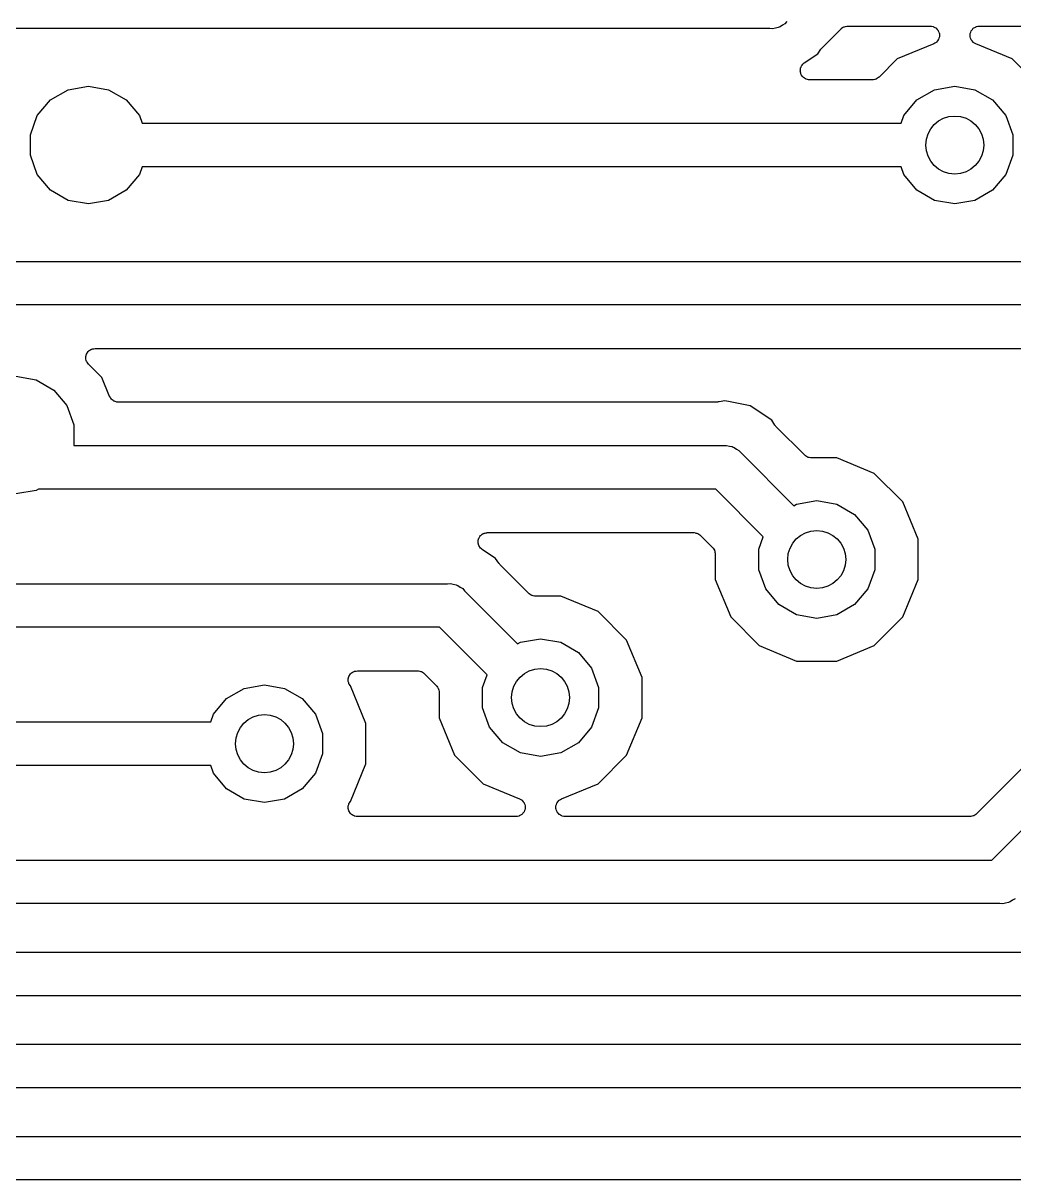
# Model space of a CAD drawing. Extents: x 64 to 244, y -149 to -41.
# Drawn here: x 217.01 to 230.69, y -128.57 to -112.62 of the extents above; entities that cross this region are included whole.
import ezdxf

# ---------------------------------------------------------------- set-up
doc = ezdxf.new("R2010")
doc.units = 0
doc.header["$MEASUREMENT"] = 0
doc.layers.add('BLACK', color=7, linetype='CONTINUOUS')

msp = doc.modelspace()

# ---------------------------------------------------------------- linework, layer by layer
at = {"layer": 'BLACK', "linetype": 'CONTINUOUS'}
for p, q in [((227.551, -112.598), (227.526, -112.628)), ((227.317, -112.695), (205.753, -112.695)), ((227.357, -112.698), (227.317, -112.695)), ((227.395, -112.688), (227.357, -112.698)), ((227.434, -112.681), (227.395, -112.688)), ((227.446, -112.675), (227.434, -112.681)), ((227.459, -112.671), (227.446, -112.675)), ((227.491, -112.648), (227.459, -112.671)), ((227.526, -112.628), (227.491, -112.648)), ((228.038, -112.96), (228.301, -112.697)), ((228.301, -112.697), (228.305, -112.694)), ((228.305, -112.694), (228.309, -112.69)), ((228.309, -112.69), (228.323, -112.681)), ((228.323, -112.681), (228.337, -112.672)), ((228.337, -112.672), (228.342, -112.67)), ((228.342, -112.67), (228.347, -112.668)), ((228.347, -112.668), (228.363, -112.665)), ((228.363, -112.665), (228.379, -112.66)), ((228.379, -112.66), (228.385, -112.661)), ((228.385, -112.661), (228.39, -112.66)), ((228.39, -112.66), (229.532, -112.66)), ((229.532, -112.66), (229.551, -112.663)), ((229.551, -112.663), (229.571, -112.666)), ((229.571, -112.666), (229.573, -112.667)), ((229.573, -112.667), (229.576, -112.668)), ((229.576, -112.668), (229.593, -112.677)), ((229.593, -112.677), (229.61, -112.686)), ((229.61, -112.686), (229.612, -112.688)), ((229.612, -112.688), (229.614, -112.69)), ((229.614, -112.69), (229.627, -112.705)), ((229.627, -112.705), (229.64, -112.719)), ((229.64, -112.719), (229.641, -112.721)), ((229.641, -112.721), (229.642, -112.724)), ((229.642, -112.724), (229.649, -112.742)), ((229.649, -112.742), (229.656, -112.76)), ((229.656, -112.76), (229.657, -112.762)), ((229.657, -112.762), (229.658, -112.765)), ((229.658, -112.765), (229.658, -112.784)), ((230.082, -112.765), (230.083, -112.762)), ((230.082, -112.784), (230.082, -112.765)), ((230.083, -112.762), (230.084, -112.76)), ((230.084, -112.76), (230.091, -112.742)), ((230.091, -112.742), (230.098, -112.724)), ((230.098, -112.724), (230.099, -112.721)), ((230.099, -112.721), (230.1, -112.719)), ((230.1, -112.719), (230.113, -112.705)), ((230.113, -112.705), (230.126, -112.69)), ((230.126, -112.69), (230.128, -112.688)), ((230.128, -112.688), (230.13, -112.686)), ((230.13, -112.686), (230.147, -112.677)), ((230.147, -112.677), (230.164, -112.668)), ((230.164, -112.668), (230.167, -112.667)), ((230.167, -112.667), (230.169, -112.666)), ((230.169, -112.666), (230.189, -112.663)), ((230.189, -112.663), (230.208, -112.66)), ((230.208, -112.66), (241.36, -112.66)), ((229.581, -112.904), (229.077, -113.113)), ((229.597, -112.894), (229.581, -112.904)), ((229.614, -112.884), (229.597, -112.894)), ((229.616, -112.882), (229.614, -112.884)), ((229.618, -112.881), (229.616, -112.882)), ((229.63, -112.865), (229.618, -112.881)), ((229.642, -112.85), (229.63, -112.865)), ((229.643, -112.848), (229.642, -112.85)), ((229.645, -112.846), (229.643, -112.848)), ((229.651, -112.827), (229.645, -112.846)), ((229.658, -112.809), (229.651, -112.827)), ((229.658, -112.784), (229.658, -112.804)), ((229.658, -112.804), (229.658, -112.806)), ((229.658, -112.806), (229.658, -112.809)), ((230.082, -112.804), (230.082, -112.784)), ((230.082, -112.806), (230.082, -112.804)), ((230.082, -112.809), (230.082, -112.806)), ((230.089, -112.827), (230.082, -112.809)), ((230.095, -112.846), (230.089, -112.827)), ((230.097, -112.848), (230.095, -112.846)), ((230.098, -112.85), (230.097, -112.848)), ((230.11, -112.865), (230.098, -112.85)), ((230.122, -112.881), (230.11, -112.865)), ((230.124, -112.882), (230.122, -112.881)), ((230.126, -112.884), (230.124, -112.882)), ((230.143, -112.894), (230.126, -112.884)), ((230.159, -112.904), (230.143, -112.894)), ((230.663, -113.113), (230.159, -112.904)), ((227.794, -113.167), (227.979, -113.044)), ((227.979, -113.044), (228.022, -112.979)), ((228.022, -112.979), (228.031, -112.97)), ((228.031, -112.97), (228.038, -112.96)), ((227.739, -113.251), (227.742, -113.244)), ((227.739, -113.266), (227.739, -113.251)), ((227.742, -113.244), (227.743, -113.237)), ((227.743, -113.237), (227.749, -113.224)), ((227.749, -113.224), (227.755, -113.209)), ((227.755, -113.209), (227.759, -113.204)), ((227.759, -113.204), (227.762, -113.198)), ((227.762, -113.198), (227.773, -113.187)), ((227.773, -113.187), (227.783, -113.176)), ((227.783, -113.176), (227.789, -113.172)), ((227.789, -113.172), (227.794, -113.167)), ((229.077, -113.113), (228.827, -113.363)), ((231.057, -113.507), (230.663, -113.113)), ((227.738, -113.281), (227.739, -113.266)), ((227.739, -113.288), (227.738, -113.281)), ((227.739, -113.295), (227.739, -113.288)), ((227.745, -113.309), (227.739, -113.295)), ((227.748, -113.324), (227.745, -113.309)), ((227.752, -113.33), (227.748, -113.324)), ((227.755, -113.337), (227.752, -113.33)), ((227.764, -113.348), (227.755, -113.337)), ((227.773, -113.361), (227.764, -113.348)), ((227.778, -113.365), (227.773, -113.361)), ((227.783, -113.37), (227.778, -113.365)), ((227.796, -113.378), (227.783, -113.37)), ((227.808, -113.387), (227.796, -113.378)), ((227.815, -113.389), (227.808, -113.387)), ((227.821, -113.392), (227.815, -113.389)), ((227.836, -113.395), (227.821, -113.392)), ((227.851, -113.399), (227.836, -113.395)), ((227.858, -113.399), (227.851, -113.399)), ((227.865, -113.4), (227.858, -113.399)), ((228.737, -113.4), (227.865, -113.4)), ((228.743, -113.399), (228.737, -113.4)), ((228.749, -113.4), (228.743, -113.399)), ((228.765, -113.395), (228.749, -113.4)), ((228.781, -113.392), (228.765, -113.395)), ((228.786, -113.39), (228.781, -113.392)), ((228.791, -113.388), (228.786, -113.39)), ((228.805, -113.379), (228.791, -113.388)), ((228.819, -113.37), (228.805, -113.379)), ((228.823, -113.366), (228.819, -113.37)), ((228.827, -113.363), (228.823, -113.366)), ((217.393, -113.678), (217.637, -113.537)), ((217.637, -113.537), (217.915, -113.488)), ((217.915, -113.488), (218.193, -113.537)), ((218.193, -113.537), (218.437, -113.678)), ((229.348, -113.678), (229.592, -113.537)), ((229.592, -113.537), (229.87, -113.488)), ((229.87, -113.488), (230.148, -113.537)), ((230.148, -113.537), (230.392, -113.678)), ((217.211, -113.894), (217.393, -113.678)), ((218.437, -113.678), (218.619, -113.894)), ((229.166, -113.894), (229.348, -113.678)), ((230.392, -113.678), (230.574, -113.894)), ((217.115, -114.159), (217.211, -113.894)), ((218.619, -113.894), (218.657, -114)), ((218.657, -114), (229.128, -114)), ((229.128, -114), (229.166, -113.894)), ((230.574, -113.894), (230.67, -114.159)), ((217.115, -114.441), (217.115, -114.159)), ((230.67, -114.159), (230.67, -114.441)), ((217.211, -114.706), (217.115, -114.441)), ((230.67, -114.441), (230.574, -114.706)), ((218.657, -114.6), (218.619, -114.706)), ((229.128, -114.6), (218.657, -114.6)), ((229.166, -114.706), (229.128, -114.6)), ((217.393, -114.922), (217.211, -114.706)), ((218.619, -114.706), (218.437, -114.922)), ((229.348, -114.922), (229.166, -114.706)), ((230.574, -114.706), (230.392, -114.922)), ((217.637, -115.063), (217.393, -114.922)), ((218.437, -114.922), (218.193, -115.063)), ((229.592, -115.063), (229.348, -114.922)), ((230.392, -114.922), (230.148, -115.063)), ((217.915, -115.112), (217.637, -115.063)), ((218.193, -115.063), (217.915, -115.112)), ((229.87, -115.112), (229.592, -115.063)), ((230.148, -115.063), (229.87, -115.112)), ((215.278, -115.905), (231.016, -115.905)), ((237.417, -116.275), (230.169, -123.523)), ((231.127, -116.505), (215.389, -116.505)), ((230.381, -124.16), (237.904, -116.637)), ((217.88, -117.243), (217.881, -117.227)), ((217.881, -117.21), (217.883, -117.205)), ((217.881, -117.227), (217.881, -117.21)), ((217.883, -117.205), (217.884, -117.199)), ((217.884, -117.199), (217.891, -117.184)), ((217.891, -117.184), (217.897, -117.168)), ((217.897, -117.168), (217.9, -117.164)), ((217.9, -117.164), (217.902, -117.159)), ((217.902, -117.159), (217.914, -117.147)), ((217.914, -117.147), (217.925, -117.135)), ((217.925, -117.135), (217.93, -117.132)), ((217.93, -117.132), (217.934, -117.128)), ((217.934, -117.128), (217.949, -117.121)), ((217.949, -117.121), (217.963, -117.113)), ((217.963, -117.113), (217.969, -117.112)), ((217.969, -117.112), (217.974, -117.109)), ((217.974, -117.109), (217.99, -117.108)), ((217.99, -117.108), (218.007, -117.105)), ((218.007, -117.105), (231.039, -117.105)), ((217.881, -117.248), (217.88, -117.243)), ((217.881, -117.254), (217.881, -117.248)), ((217.887, -117.27), (217.881, -117.254)), ((217.891, -117.286), (217.887, -117.27)), ((217.895, -117.29), (217.891, -117.286)), ((217.897, -117.295), (217.895, -117.29)), ((217.907, -117.308), (217.897, -117.295)), ((217.917, -117.322), (217.907, -117.308)), ((218.102, -117.507), (217.917, -117.322)), ((216.915, -117.488), (217.193, -117.537)), ((217.193, -117.537), (217.437, -117.678)), ((218.209, -117.767), (218.102, -117.507)), ((217.437, -117.678), (217.619, -117.894)), ((218.214, -117.774), (218.209, -117.767)), ((218.217, -117.781), (218.214, -117.774)), ((218.226, -117.792), (218.217, -117.781)), ((218.233, -117.804), (218.226, -117.792)), ((218.24, -117.809), (218.233, -117.804)), ((218.245, -117.815), (218.24, -117.809)), ((218.257, -117.822), (218.245, -117.815)), ((218.268, -117.831), (218.257, -117.822)), ((218.276, -117.833), (218.268, -117.831)), ((218.283, -117.837), (218.276, -117.833)), ((218.297, -117.84), (218.283, -117.837)), ((218.31, -117.844), (218.297, -117.84)), ((218.319, -117.844), (218.31, -117.844)), ((218.327, -117.845), (218.319, -117.844)), ((226.594, -117.845), (218.327, -117.845)), ((226.606, -117.843), (226.594, -117.845)), ((226.619, -117.843), (226.606, -117.843)), ((226.695, -117.827), (226.619, -117.843)), ((226.771, -117.843), (226.695, -117.827)), ((227.046, -117.897), (226.771, -117.843)), ((226.771, -117.843), (226.771, -117.843)), ((217.619, -117.894), (217.715, -118.159)), ((227.344, -118.096), (227.046, -117.897)), ((217.715, -118.159), (217.715, -118.441)), ((227.387, -118.161), (227.344, -118.096)), ((227.396, -118.17), (227.387, -118.161)), ((227.403, -118.18), (227.396, -118.17)), ((227.801, -118.578), (227.403, -118.18)), ((217.715, -118.441), (217.714, -118.445)), ((217.714, -118.445), (226.682, -118.445)), ((226.682, -118.445), (226.722, -118.442)), ((226.722, -118.442), (226.76, -118.452)), ((226.76, -118.452), (226.799, -118.459)), ((226.799, -118.459), (226.811, -118.465)), ((226.811, -118.465), (226.824, -118.469)), ((226.824, -118.469), (226.856, -118.492)), ((226.856, -118.492), (226.891, -118.512)), ((226.891, -118.512), (226.916, -118.542)), ((226.916, -118.542), (227.648, -119.274)), ((227.805, -118.581), (227.801, -118.578)), ((227.809, -118.585), (227.805, -118.581)), ((227.823, -118.594), (227.809, -118.585)), ((227.837, -118.603), (227.823, -118.594)), ((227.842, -118.605), (227.837, -118.603)), ((227.847, -118.607), (227.842, -118.605)), ((227.863, -118.61), (227.847, -118.607)), ((227.879, -118.615), (227.863, -118.61)), ((227.885, -118.614), (227.879, -118.615)), ((227.89, -118.615), (227.885, -118.614)), ((228.243, -118.615), (227.89, -118.615)), ((228.758, -118.828), (228.243, -118.615)), ((229.152, -119.222), (228.758, -118.828)), ((217.193, -119.063), (216.915, -119.112)), ((217.225, -119.045), (217.193, -119.063)), ((226.571, -119.045), (217.225, -119.045)), ((227.228, -119.702), (226.571, -119.045)), ((227.648, -119.274), (227.687, -119.252)), ((227.687, -119.252), (227.965, -119.203)), ((227.965, -119.203), (228.243, -119.252)), ((228.243, -119.252), (228.487, -119.393)), ((229.365, -119.737), (229.152, -119.222)), ((228.487, -119.393), (228.669, -119.609)), ((228.669, -119.609), (228.765, -119.874)), ((223.293, -119.764), (223.294, -119.757)), ((223.294, -119.779), (223.293, -119.764)), ((223.294, -119.75), (223.3, -119.736)), ((223.294, -119.757), (223.294, -119.75)), ((223.294, -119.794), (223.294, -119.779)), ((223.3, -119.736), (223.303, -119.721)), ((223.303, -119.721), (223.307, -119.715)), ((223.307, -119.715), (223.31, -119.709)), ((223.31, -119.709), (223.319, -119.697)), ((223.319, -119.697), (223.328, -119.684)), ((223.328, -119.684), (223.333, -119.68)), ((223.333, -119.68), (223.338, -119.675)), ((223.338, -119.675), (223.351, -119.667)), ((223.351, -119.667), (223.363, -119.658)), ((223.363, -119.658), (223.37, -119.656)), ((223.37, -119.656), (223.376, -119.653)), ((223.376, -119.653), (223.391, -119.65)), ((223.391, -119.65), (223.406, -119.646)), ((223.406, -119.646), (223.413, -119.646)), ((223.413, -119.646), (223.42, -119.645)), ((223.42, -119.645), (226.27, -119.645)), ((226.27, -119.645), (226.275, -119.646)), ((226.275, -119.646), (226.281, -119.645)), ((226.281, -119.645), (226.297, -119.65)), ((226.297, -119.65), (226.313, -119.653)), ((226.313, -119.653), (226.318, -119.655)), ((226.318, -119.655), (226.323, -119.657)), ((226.323, -119.657), (226.337, -119.666)), ((226.337, -119.666), (226.351, -119.675)), ((226.351, -119.675), (226.355, -119.679)), ((226.355, -119.679), (226.359, -119.682)), ((226.359, -119.682), (226.528, -119.851)), ((227.165, -119.874), (227.228, -119.702)), ((229.365, -120.293), (229.365, -119.737)), ((223.297, -119.801), (223.294, -119.794)), ((223.298, -119.808), (223.297, -119.801)), ((223.304, -119.821), (223.298, -119.808)), ((223.31, -119.835), (223.304, -119.821)), ((223.314, -119.841), (223.31, -119.835)), ((223.317, -119.847), (223.314, -119.841)), ((223.328, -119.858), (223.317, -119.847)), ((223.338, -119.869), (223.328, -119.858)), ((223.344, -119.873), (223.338, -119.869)), ((223.349, -119.878), (223.344, -119.873)), ((223.534, -120.001), (223.349, -119.878)), ((226.528, -119.851), (226.531, -119.855)), ((226.531, -119.855), (226.535, -119.859)), ((226.535, -119.859), (226.544, -119.873)), ((226.544, -119.873), (226.553, -119.887)), ((226.553, -119.887), (226.555, -119.892)), ((226.555, -119.892), (226.557, -119.897)), ((226.557, -119.897), (226.56, -119.913)), ((226.56, -119.913), (226.565, -119.929)), ((226.565, -119.929), (226.564, -119.935)), ((226.564, -119.935), (226.565, -119.94)), ((226.565, -119.94), (226.565, -120.293)), ((227.165, -120.156), (227.165, -119.874)), ((228.765, -119.874), (228.765, -120.156)), ((223.577, -120.066), (223.534, -120.001)), ((223.586, -120.075), (223.577, -120.066)), ((223.593, -120.085), (223.586, -120.075)), ((223.991, -120.483), (223.593, -120.085)), ((227.261, -120.421), (227.165, -120.156)), ((228.765, -120.156), (228.669, -120.421)), ((214.157, -120.35), (222.872, -120.35)), ((222.872, -120.35), (222.912, -120.347)), ((222.912, -120.347), (222.95, -120.357)), ((222.95, -120.357), (222.989, -120.364)), ((222.989, -120.364), (223.001, -120.37)), ((223.001, -120.37), (223.014, -120.374)), ((223.014, -120.374), (223.046, -120.397)), ((223.046, -120.397), (223.081, -120.417)), ((223.081, -120.417), (223.106, -120.447)), ((226.565, -120.293), (226.778, -120.808)), ((227.443, -120.637), (227.261, -120.421)), ((228.669, -120.421), (228.487, -120.637)), ((229.152, -120.808), (229.365, -120.293)), ((223.106, -120.447), (223.838, -121.179)), ((223.995, -120.486), (223.991, -120.483)), ((223.999, -120.49), (223.995, -120.486)), ((224.013, -120.499), (223.999, -120.49)), ((224.027, -120.508), (224.013, -120.499)), ((224.032, -120.51), (224.027, -120.508)), ((224.037, -120.512), (224.032, -120.51)), ((224.053, -120.515), (224.037, -120.512)), ((224.069, -120.52), (224.053, -120.515)), ((224.075, -120.519), (224.069, -120.52)), ((224.08, -120.52), (224.075, -120.519)), ((224.433, -120.52), (224.08, -120.52)), ((224.948, -120.733), (224.433, -120.52)), ((225.342, -121.127), (224.948, -120.733)), ((227.687, -120.778), (227.443, -120.637)), ((228.487, -120.637), (228.243, -120.778)), ((226.778, -120.808), (227.172, -121.202)), ((227.965, -120.827), (227.687, -120.778)), ((228.243, -120.778), (227.965, -120.827)), ((228.758, -121.202), (229.152, -120.808)), ((222.761, -120.95), (214.006, -120.95)), ((223.418, -121.607), (222.761, -120.95)), ((223.838, -121.179), (223.877, -121.157)), ((223.877, -121.157), (224.155, -121.108)), ((224.155, -121.108), (224.433, -121.157)), ((224.433, -121.157), (224.677, -121.298)), ((225.555, -121.642), (225.342, -121.127)), ((227.172, -121.202), (227.687, -121.415)), ((228.243, -121.415), (228.758, -121.202)), ((224.677, -121.298), (224.859, -121.514)), ((224.859, -121.514), (224.955, -121.779)), ((227.687, -121.415), (228.243, -121.415)), ((221.5, -121.688), (221.501, -121.672)), ((221.501, -121.693), (221.5, -121.688)), ((221.501, -121.655), (221.503, -121.65)), ((221.501, -121.672), (221.501, -121.655)), ((221.501, -121.699), (221.501, -121.693)), ((221.507, -121.715), (221.501, -121.699)), ((221.503, -121.65), (221.504, -121.644)), ((221.504, -121.644), (221.511, -121.629)), ((221.511, -121.629), (221.517, -121.613)), ((221.517, -121.613), (221.52, -121.609)), ((221.52, -121.609), (221.522, -121.604)), ((221.522, -121.604), (221.534, -121.592)), ((221.534, -121.592), (221.545, -121.58)), ((221.545, -121.58), (221.55, -121.577)), ((221.55, -121.577), (221.554, -121.573)), ((221.554, -121.573), (221.569, -121.566)), ((221.569, -121.566), (221.583, -121.558)), ((221.583, -121.558), (221.589, -121.557)), ((221.589, -121.557), (221.594, -121.554)), ((221.594, -121.554), (221.61, -121.553)), ((221.61, -121.553), (221.627, -121.55)), ((221.627, -121.55), (222.46, -121.55)), ((222.46, -121.55), (222.465, -121.551)), ((222.465, -121.551), (222.471, -121.55)), ((222.471, -121.55), (222.487, -121.555)), ((222.487, -121.555), (222.503, -121.558)), ((222.503, -121.558), (222.508, -121.56)), ((222.508, -121.56), (222.513, -121.562)), ((222.513, -121.562), (222.527, -121.571)), ((222.527, -121.571), (222.541, -121.58)), ((222.541, -121.58), (222.545, -121.584)), ((222.545, -121.584), (222.549, -121.587)), ((222.549, -121.587), (222.718, -121.756)), ((223.355, -121.779), (223.418, -121.607)), ((225.555, -122.198), (225.555, -121.642)), ((219.823, -121.933), (220.067, -121.792)), ((220.067, -121.792), (220.345, -121.743)), ((220.345, -121.743), (220.623, -121.792)), ((220.623, -121.792), (220.867, -121.933)), ((221.511, -121.731), (221.507, -121.715)), ((221.515, -121.735), (221.511, -121.731)), ((221.517, -121.74), (221.515, -121.735)), ((221.527, -121.753), (221.517, -121.74)), ((221.53, -121.757), (221.527, -121.753)), ((221.745, -122.277), (221.53, -121.757)), ((222.718, -121.756), (222.721, -121.76)), ((222.721, -121.76), (222.725, -121.764)), ((222.725, -121.764), (222.734, -121.778)), ((222.734, -121.778), (222.743, -121.792)), ((222.743, -121.792), (222.745, -121.797)), ((222.745, -121.797), (222.747, -121.802)), ((222.747, -121.802), (222.75, -121.818)), ((222.75, -121.818), (222.755, -121.834)), ((222.755, -121.834), (222.754, -121.84)), ((222.754, -121.84), (222.755, -121.845)), ((222.755, -121.845), (222.755, -122.198)), ((223.355, -122.061), (223.355, -121.779)), ((224.955, -121.779), (224.955, -122.061)), ((219.641, -122.149), (219.823, -121.933)), ((220.867, -121.933), (221.049, -122.149)), ((219.603, -122.255), (219.641, -122.149)), ((221.049, -122.149), (221.145, -122.414)), ((223.451, -122.326), (223.355, -122.061)), ((224.955, -122.061), (224.859, -122.326)), ((210.309, -122.255), (219.603, -122.255)), ((221.745, -122.833), (221.745, -122.277)), ((222.755, -122.198), (222.968, -122.713)), ((223.633, -122.542), (223.451, -122.326)), ((224.859, -122.326), (224.677, -122.542)), ((225.342, -122.713), (225.555, -122.198)), ((221.145, -122.414), (221.145, -122.696)), ((223.877, -122.683), (223.633, -122.542)), ((224.677, -122.542), (224.433, -122.683)), ((221.145, -122.696), (221.049, -122.961)), ((222.968, -122.713), (223.362, -123.107)), ((224.155, -122.732), (223.877, -122.683)), ((224.433, -122.683), (224.155, -122.732)), ((224.948, -123.107), (225.342, -122.713)), ((219.603, -122.855), (210.198, -122.855)), ((219.641, -122.961), (219.603, -122.855)), ((219.823, -123.177), (219.641, -122.961)), ((221.049, -122.961), (220.867, -123.177)), ((221.53, -123.353), (221.745, -122.833)), ((223.362, -123.107), (223.866, -123.316)), ((224.444, -123.316), (224.948, -123.107)), ((220.067, -123.318), (219.823, -123.177)), ((220.867, -123.177), (220.623, -123.318)), ((220.345, -123.367), (220.067, -123.318)), ((220.623, -123.318), (220.345, -123.367)), ((221.5, -123.422), (221.501, -123.417)), ((221.501, -123.438), (221.5, -123.422)), ((221.501, -123.411), (221.507, -123.395)), ((221.501, -123.417), (221.501, -123.411)), ((221.501, -123.455), (221.501, -123.438)), ((221.503, -123.46), (221.501, -123.455)), ((221.504, -123.466), (221.503, -123.46)), ((221.507, -123.395), (221.511, -123.379)), ((221.511, -123.379), (221.515, -123.375)), ((221.515, -123.375), (221.517, -123.369)), ((221.517, -123.369), (221.527, -123.357)), ((221.527, -123.357), (221.53, -123.353)), ((223.866, -123.316), (223.882, -123.326)), ((223.882, -123.326), (223.899, -123.336)), ((223.899, -123.336), (223.901, -123.338)), ((223.901, -123.338), (223.903, -123.339)), ((223.903, -123.339), (223.915, -123.355)), ((223.915, -123.355), (223.927, -123.369)), ((223.927, -123.369), (223.928, -123.372)), ((223.928, -123.372), (223.93, -123.374)), ((223.93, -123.374), (223.936, -123.393)), ((223.941, -123.46), (223.934, -123.478)), ((223.936, -123.393), (223.943, -123.411)), ((223.942, -123.458), (223.941, -123.46)), ((223.943, -123.455), (223.942, -123.458)), ((223.943, -123.411), (223.943, -123.414)), ((223.943, -123.414), (223.943, -123.416)), ((223.943, -123.416), (223.943, -123.436)), ((223.943, -123.436), (223.943, -123.455)), ((224.367, -123.411), (224.374, -123.393)), ((224.367, -123.414), (224.367, -123.411)), ((224.367, -123.416), (224.367, -123.414)), ((224.367, -123.436), (224.367, -123.416)), ((224.367, -123.455), (224.367, -123.436)), ((224.368, -123.458), (224.367, -123.455)), ((224.369, -123.46), (224.368, -123.458)), ((224.376, -123.478), (224.369, -123.46)), ((224.374, -123.393), (224.38, -123.374)), ((224.38, -123.374), (224.382, -123.372)), ((224.382, -123.372), (224.383, -123.369)), ((224.383, -123.369), (224.395, -123.355)), ((224.395, -123.355), (224.407, -123.339)), ((224.407, -123.339), (224.409, -123.338)), ((224.409, -123.338), (224.411, -123.336)), ((224.411, -123.336), (224.428, -123.326)), ((224.428, -123.326), (224.444, -123.316)), ((221.511, -123.481), (221.504, -123.466)), ((221.517, -123.496), (221.511, -123.481)), ((221.52, -123.501), (221.517, -123.496)), ((221.522, -123.506), (221.52, -123.501)), ((221.534, -123.518), (221.522, -123.506)), ((221.545, -123.53), (221.534, -123.518)), ((221.55, -123.533), (221.545, -123.53)), ((221.554, -123.537), (221.55, -123.533)), ((221.569, -123.544), (221.554, -123.537)), ((221.583, -123.552), (221.569, -123.544)), ((221.589, -123.553), (221.583, -123.552)), ((221.594, -123.556), (221.589, -123.553)), ((221.61, -123.557), (221.594, -123.556)), ((221.627, -123.56), (221.61, -123.557)), ((223.817, -123.56), (221.627, -123.56)), ((223.836, -123.557), (223.817, -123.56)), ((223.856, -123.554), (223.836, -123.557)), ((223.858, -123.553), (223.856, -123.554)), ((223.861, -123.552), (223.858, -123.553)), ((223.878, -123.543), (223.861, -123.552)), ((223.895, -123.534), (223.878, -123.543)), ((223.897, -123.532), (223.895, -123.534)), ((223.899, -123.53), (223.897, -123.532)), ((223.912, -123.515), (223.899, -123.53)), ((223.925, -123.501), (223.912, -123.515)), ((223.926, -123.499), (223.925, -123.501)), ((223.927, -123.496), (223.926, -123.499)), ((223.934, -123.478), (223.927, -123.496)), ((224.383, -123.496), (224.376, -123.478)), ((224.384, -123.499), (224.383, -123.496)), ((224.385, -123.501), (224.384, -123.499)), ((224.398, -123.515), (224.385, -123.501)), ((224.411, -123.53), (224.398, -123.515)), ((224.413, -123.532), (224.411, -123.53)), ((224.415, -123.534), (224.413, -123.532)), ((224.432, -123.543), (224.415, -123.534)), ((224.449, -123.552), (224.432, -123.543)), ((224.452, -123.553), (224.449, -123.552)), ((224.454, -123.554), (224.452, -123.553)), ((224.474, -123.557), (224.454, -123.554)), ((224.493, -123.56), (224.474, -123.557)), ((230.08, -123.56), (224.493, -123.56)), ((230.085, -123.559), (230.08, -123.56)), ((230.091, -123.56), (230.085, -123.559)), ((230.107, -123.555), (230.091, -123.56)), ((230.123, -123.552), (230.107, -123.555)), ((230.128, -123.55), (230.123, -123.552)), ((230.133, -123.548), (230.128, -123.55)), ((230.147, -123.539), (230.133, -123.548)), ((230.161, -123.53), (230.147, -123.539)), ((230.165, -123.526), (230.161, -123.53)), ((230.169, -123.523), (230.165, -123.526)), ((208.949, -124.16), (230.381, -124.16)), ((230.634, -124.736), (230.621, -124.74)), ((230.666, -124.713), (230.634, -124.736)), ((230.701, -124.693), (230.666, -124.713)), ((230.492, -124.76), (208.838, -124.76)), ((230.532, -124.763), (230.492, -124.76)), ((230.57, -124.753), (230.532, -124.763)), ((230.609, -124.746), (230.57, -124.753)), ((230.621, -124.74), (230.609, -124.746)), ((185.544, -125.43), (231.016, -125.43)), ((231.127, -126.03), (185.433, -126.03)), ((181.082, -126.7), (231.651, -126.7)), ((231.762, -127.3), (181.082, -127.3)), ((183.528, -127.97), (232.286, -127.97)), ((232.397, -128.57), (183.639, -128.57))]:
    msp.add_line(p, q, dxfattribs=at)
at = {"layer": 'BLACK'}
for centre in [(229.87, -114.3), (227.965, -120.015), (224.155, -121.92), (220.345, -122.555)]:
    msp.add_circle(centre, 0.4, dxfattribs=at)

doc.saveas('drawing.dxf')
